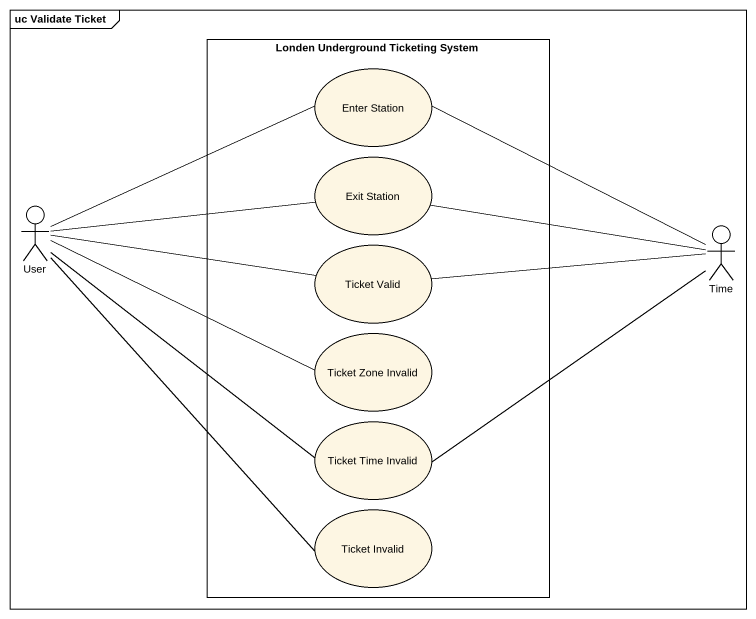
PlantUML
@startuml
mainframe uc Validate Ticket
rectangle "Londen Underground Ticketing System" as Londen_Underground {
  usecase "Enter Station" as Enter_Station
  usecase "Exit Station" as Exit_Station
  usecase "Ticket Valid" as Ticket_Valid
  usecase "Ticket Zone Invalid" as Ticket_Zone_Invalid
  usecase "Ticket Time Invalid" as Ticket_Time_Invalid
  usecase "Ticket Invalid" as Ticket_Invalid
}
actor User
actor Time
Enter_Station -right- Time
Exit_Station -right- Time
User -right- Enter_Station
User -right- Exit_Station
User -right- Ticket_Valid
User -right- Ticket_Zone_Invalid
User -- Ticket_Time_Invalid
User -- Ticket_Invalid
Ticket_Valid -right- Time
Ticket_Time_Invalid -right- Time
@enduml
